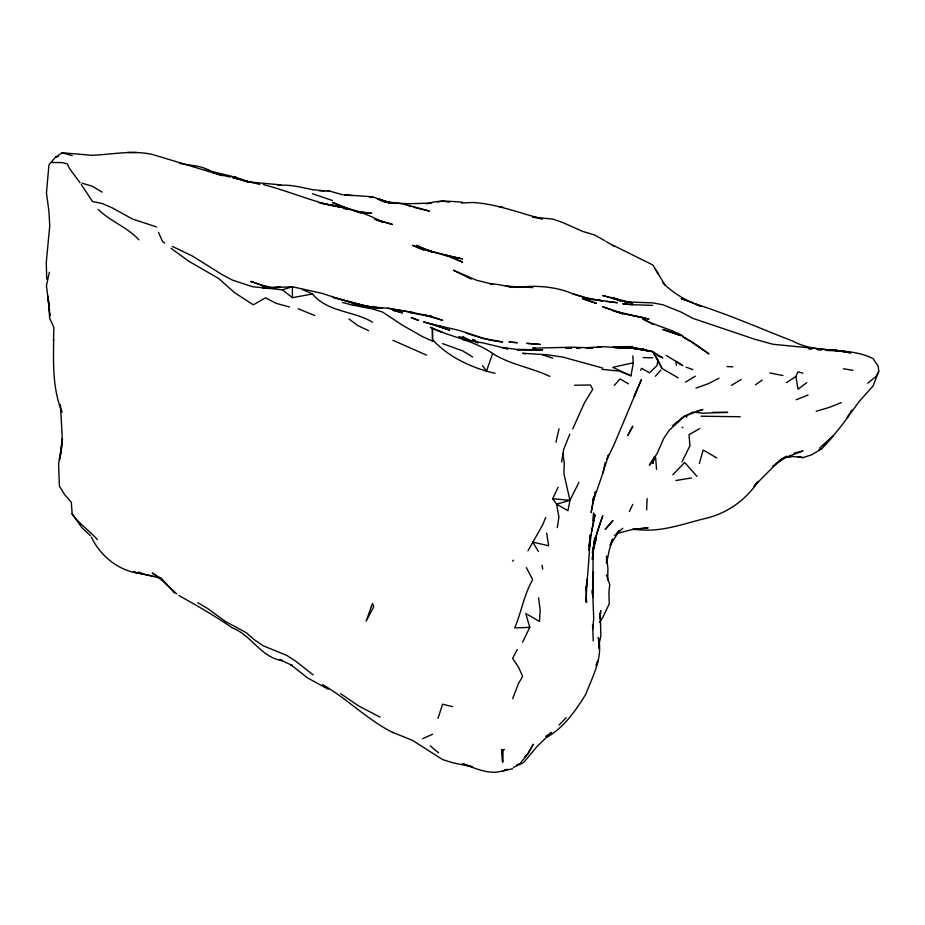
<?xml version="1.0" encoding="UTF-8"?>
<svg xmlns="http://www.w3.org/2000/svg" width="925" height="925" viewBox="0 0 925 925"><rect width="100%" height="100%" fill="white"/><g stroke="black" fill="none" stroke-linecap="round" stroke-linejoin="round"><path stroke-width="1.39" d="M586.184 586.6L586.184 602.14L586.855 579.408L586.161 590.566C588.023 572.066 589.479 553.67 590.173 535.089L589.109 550.225L590.809 537.691M593.168 549.808L592.74 597.261L592.74 593.445L593.711 618.05L592.786 629.081L592.497 624.861M607.737 579.917L607.91 568.447L606.592 556.133L606.534 563.29L609.228 550.167L612.766 538.986L610.072 545.056M53.488 340.828L53.893 327.485L49.696 318.339L48.042 296.185L49.892 315.645L49.696 312.962M593.434 571.65L592.416 594.185L592.948 582.935M646.633 509.895L647.153 498.633M599.909 617.206L600.267 613.148L600.845 635.938L599.088 644.274L599.134 648.483L598.336 637.383C603.366 657.525 592.705 676.094 585.733 694.363C575.604 710.631 563.822 727.975 546.606 737.283M593.549 513.918L593.653 512.936L592.74 521.029M599.909 618.617L600.753 610.558L599.874 618.721M62.38 439.895L61.339 449.4L62.148 435.918L60.414 404.63M592.74 549.959L592.428 552.56M561.66 462.038L563.707 449.296L569.788 434.23M593.376 548.502L594.775 537.749L592.347 559.463C593.307 544.513 597.33 529.713 602.753 515.768L596.683 534.292L593.318 547.797M62.53 438.531L59.385 459.841L61.397 450.302L58.587 463.494L59.373 486.157L64.692 494.644L71.341 502.368L72.162 513.965L82.175 528.048L90.396 535.54M557.278 527.655L558.92 517.052L556.63 504.171L552.699 498.748L558.064 487.244M632.793 362.866L612.766 367.364L630.942 375.793L633.267 363.456L632.781 355.894M592.74 502.622L593.63 496.991L591.144 512.531L595.399 491.869L592.96 501.766L602.903 473.08L605.089 462.778M653.859 457.32L652.807 463.61L654.808 456.811M352.471 305.077L372.498 308.985L382.499 312.026L402.525 325.253L422.552 336.642L432.565 341.14L432.414 328.583L430.46 327.277L442.566 332.318M562.712 453.435L564.215 462.303L563.926 473.692L569.973 500.309L567.95 510.704L556.63 504.171L569.973 500.309L578.923 482.353M662.82 357.94L652.807 351.708L658.045 360.149L656.981 365.583L649.489 372.821L641.673 368.3L640.586 370.231M589.768 540.142L590.959 534.558M591.549 531.771L594.995 514.762L588.751 546.028M49.418 272.274L46.435 285.548L49.511 310.28M555.937 442.219L559.047 428.865M592.416 553.335L596.174 538.558L593.202 548.398M699.323 463.483L703.185 450.059L716.829 457.944M602.95 472.872L608.581 454.765M438.034 718.378L442.578 704.191L452.579 706.677M608.523 454.822L607.147 458.892L613.992 444.798L641.349 379.678L633.891 397.218L637.232 388.858M432.565 341.14L432.414 328.583C452.614 337.105 474.386 340.863 492.632 353.466L486.515 371.203C466.501 365.19 446.937 355.35 432.796 339.914M785.811 457.019L792.968 456.534L802.981 457.609L811.572 454.846L821.481 448.995L828.557 441.526L841.426 425.835L859.221 401.427L873.05 385.979L878.75 371.445L878.207 366.15L873.05 358.599C848.028 346.008 817.446 354.61 792.968 341.163C760.5 328.629 728.622 314.442 695.299 303.967L701.612 306.51C687.229 301.226 673.643 293.826 662.82 282.784M545.658 517.514L542.686 524.833L527.955 550.861M686.477 417.291L687.576 414.62M806.75 382.696L797.986 389.194L795.916 376.44L797.836 371.919L802.969 373.122M595.931 665.572L598.14 660.612L596.937 662.913M629.405 511.502L632.781 504.391M572.725 428.911L584.577 402.572L592.74 389.321L590.485 384.997L574.541 385.239M522.66 642.089L529.782 627.381L525.747 613.495L539.529 621.45L540.177 610.257L538.593 597.793M517.214 649.535L512.647 658.322L518.462 667.087L522.66 676.395L518.509 683.471L512.658 698.676M878.75 371.445L876.021 376.452L867.743 383.228M681.956 461.945L689.923 445.781L689.009 434.75L699.774 428.541M850.156 412.851L847.277 417.649L849.254 414.4M850.572 412.238L851.89 410.076M610.292 545.056L619.484 530.545M654.033 458.014L649.396 465.24L657.386 453.007L663.549 438.739L669.11 430.391L684.546 416.181L702.861 409.486L696.213 411.359M599.55 622.213L602.753 617.449L609.228 603.898L608.916 592.15L609.737 584.554L606.43 574.911M212.311 172.304L222.324 175.6L153.053 154.637C132.772 149.815 112.203 154.51 91.818 155.308L62.148 152.787L55.581 157.088L48.944 164.812L46.447 193.071L48.909 211.027L49.753 225.839L46.25 262.538L46.759 279.153M655.409 376.244L660.832 370.104M512.647 561.14L513.502 560.18M614.235 385.447L620.062 378.949L628.526 383.84M754.627 485.44L758.026 481.728C745.249 500.772 726.044 514.138 703.474 518.879C683.864 523.885 664.624 530.869 644.043 530.071L632.781 529.401L616.767 533.505M617.299 532.499L619.264 530.395M558.977 725.165L566.112 717.719M672.822 474.745L684.65 462.477L696.976 476.398M753.887 486.307L780.203 459.852L786.458 456.233M822.996 445.538L833.009 436.091L819.735 447.989M524.914 756.511L528.059 753.551L533.205 744.347L528.059 753.551L520.255 763.379L516.474 765.021M523.619 762.547L536.65 746.949L551.497 732.403L545.738 736.358M614.339 535.668L622.779 528.279M684.546 416.181L672.833 425.697L682.835 417.302L691.599 412.689M755.494 384.8L762.188 380.083M786.759 456.499L772.942 466.235L782.955 458.442L802.981 450.926L794.101 453.181M786.562 382.603L795.916 376.44M685.622 382.118L695.311 376.151M731.363 385.413L741.156 379.504M718.979 378.256L708.377 383.702L695.982 388.095M513.352 767.368L522.66 763.067M422.552 738.751L432.565 734.219M505.154 769.947C490.944 776.087 476.086 768.502 462.592 763.749L472.606 766.837L452.591 762.732L442.566 759.552L412.538 740.382L392.512 732.299M796.24 399.75L808.08 395.021M841.276 402.629L829.424 407.347L816.185 411.267M507.652 769.253L502.645 771.045L512.647 768.733M172.27 246.374L192.296 255.959L222.335 274.76L232.337 280.067L252.363 286.681L282.391 289.814L292.404 286.738L322.443 293.502L360.01 305.608M426.853 203.858C438.358 199.708 450.683 201.396 462.592 202.24M819.053 449.527L821.481 448.995M437.571 202.055L442.578 200.991L449.388 202.205M278.067 185.474C289.502 184.087 301.261 187.428 312.43 189.625M55.581 157.088L58.298 156.556M783.81 457.806L791.893 456.279L785.51 456.95M282.391 289.814L292.404 297.688L312.43 293.942C327.947 312.546 353.477 310.58 372.498 322.235M312.338 189.729L330.028 191.186L342.458 194.736M675.863 480.526L691.426 477.947M501.616 749.84L504.333 749.447L502.633 750.973L502.576 762.027L501.616 749.84L502.633 750.973L502.68 762.015M392.489 202.991L408.434 203.72L431.547 203.118M597.03 347.407L602.753 346.713L619.611 347.661L614.131 347.465M598.105 347.28L600.788 346.967L586.022 347.742L592.74 347.916L572.714 347.21L532.673 348.182L535.367 348.251M369.734 197.106L372.498 196.782L389.795 202.91L382.511 201.245L396.397 203.581M369.78 197.037L372.498 196.782L343.799 194.793L352.471 195.637M461.506 203.049L472.606 202.483C496.852 203.847 519.11 213.097 542.351 218.878M565.568 348.239L571.292 347.916M532.673 287.617L522.66 286.843L512.647 287.351L506.056 286.068L521.064 287.108C510.565 288.265 500.587 284.033 490.111 283.709L492.632 284.264L476.236 280.159L453.412 270.216L471.334 279.061M571.5 347.881L566.62 348.089L570.783 348.031M499.789 207.119L502.714 207.073M618.49 348.286L632.781 347.788L643.465 350.078M529.782 627.381L514.693 627.878C521.503 612.038 523.978 594.694 532.673 579.628L526.325 567.592M638.1 349.118L632.781 347.788L622.768 348.112L630.908 348.274M516.948 350.113L542.686 349.812L516.52 349.384L502.645 347.522L507.964 348.91L482.619 342.828L462.592 339.602M576.344 347.95L579.119 347.916L576.564 347.881M712.874 412.284L727.744 412.388L702.861 413.197L692.848 412.03M740.22 416.747L701.115 416.215M127.592 152.428L136.68 152.521M52.135 162.488L62.148 162.603L67.248 163.817L69.329 168.292L80.082 182.792M205.281 169.159C218.936 174.328 233.933 175.426 247.38 181.716M319.194 190.851L324.606 191.012M327.311 191.093L330.028 191.186M633.868 304.753L652.807 305.377M614.188 347.453L637.996 348.609L633.741 348.413M453.03 257.196L462.592 258.896L442.15 254.433M727.05 366.554L732.901 366.809M825.863 350.367L843.022 351.199L850.873 352.864M652.807 357.802L643.118 357.582M576.842 348.089L579.582 348.262M577.003 348.101L579.871 348.286M602.002 369.387L619.172 371.029L630.942 375.793M362.484 306.36L366.774 306.649M369.63 306.846L387.621 308.198L412.538 312.465L432.079 316.662L442.578 320.304L422.552 314.535L432.079 316.662L409.532 312.627M522.66 286.843C539.61 285.42 556.931 287.097 572.714 293.745M376.591 307.736L382.511 308.222L362.484 305.632L377.308 308.152L362.484 305.632M246.351 181.693L280.83 184.896M817.272 349.719L821.573 350.101M552.699 498.748L569.973 500.309M808.693 348.91L811.549 349.199M357.755 211.767L371.723 213.34L355.223 211.235M605.921 301.434L617.357 302.718L592.74 299.342M385.367 201.685L402.537 203.801L411.29 206.622M632.781 347.788L624.167 346.644L612.766 347.326L632.793 346.586L624.167 346.644L642.806 349.118L652.738 351.65L632.793 348.228L652.738 351.65M583.779 297.48L602.753 300.983L593.989 299.55M179.693 163.367C189.741 165.633 201.268 165.274 210.091 170.928M319.079 202.841L342.285 207.223L349.777 209.501M412.538 312.465L387.621 308.198M322.432 203.384L342.285 207.223M843.357 368.751L853.023 370.324M845.369 351.951L833.009 349.893L845.277 351.893M536.697 217.849L532.673 217.097L552.699 219.098L562.701 222.532L582.727 231.4L594.567 234.962L604.742 240.65M539.379 218.346L542.062 218.843M247.252 181.173L242.35 180.236L259.775 184.399M444.578 255.288L455.412 257.508L422.552 249.287L412.538 245.287L423.823 250.108M642.794 317.506L622.779 313.667L612.766 310.684L648.98 319.148L632.781 315.587M769.866 372.96L782.955 375.527M385.008 201.847L391.263 203.118M352.471 303.377L368.404 306.695L332.457 297.191L368.335 306.707M355.292 303.747L372.498 307.366M413.787 207.292L429.408 211.085L406.549 204.795M797.974 456.476L802.981 457.609M218.855 174.443L230.302 177.045M152.255 575.963L133.42 571.939L160.476 578.067L152.243 572.968L162.268 580.611L176.721 593.838M525.18 353.882L522.66 353.281L547.207 354.784L562.712 357.073L602.753 368.058M495.118 373.295L486.515 371.203L482.619 365.629M583.976 297.63L592.74 299.758L572.795 293.78L585.618 297.931M233.181 177.739L252.363 182.514M849.878 352.922L843.022 351.199L772.942 344.262L754.476 339.163L692.848 318.362L681.193 312.107L662.82 304.753L652.807 302.868L626.896 301.978L632.781 302.984L602.753 295.537L625.728 301.989M263.452 184.618C286.773 190.642 309.008 200.124 332.445 205.789C350.124 207.755 366.89 213.779 382.511 222.081L374.995 219.341M466.35 333.254L482.619 338.388L502.633 341.892C484.908 340.897 469.252 332.272 452.117 328.768L437.687 325.531L442.578 327.092L423.823 321.981L442.578 327.092M342.458 302.463L351.731 304.949M232.337 177.508L246.825 181.416M376.359 219.919L392.489 224.474L375.168 219.225M289.548 307.031L276.008 303.284L265.463 297.815L253.3 304.822L234.488 292.577L218.739 278.552L188.723 261.197L171.032 248.293M62.148 152.787L72.162 155.597M332.445 205.223L340.458 207.512M343.129 208.275L347.129 209.42M625.543 301.943L612.766 298.266L620.976 300.637L612.766 297.63L620.155 301.087M267.764 287.12L262.376 285.559L272.378 287.467L280.865 287.155L262.631 288.184L292.404 286.738L292.404 297.688M82.175 183.208L92.188 186.202L102.189 192.146M442.578 254.641L427.951 250.236L432.565 252.016L416.447 245.322L425.142 249.496M265.255 286.368L250.952 281.443L267.383 287.328M250.952 281.443L252.802 282.009M382.499 201.338L377.169 198.644L391.24 202.98M442.578 343.626L462.604 350.806L472.606 356.969M542.686 354.911L552.699 358.137M638.192 348.494L640.493 349.257M361.166 213.155L341.047 206.298L348.667 209.351M377.169 198.644L389.795 202.91M312.43 193.707L332.457 200.517M298.232 308.742L314.789 315.564M458.8 336.469L471.253 340.839M355.131 303.839L360.472 305.724M686.015 367.121L692.848 369.618M349.604 209.408L332.445 202.436L349.962 209.536M672.833 332.121L682.847 335.995C670.174 328.583 655.548 326.016 642.794 318.928L652.865 324.282M647.708 351.014L642.806 349.118L645.407 350.251M427.732 250.536L431.605 252.097M549.808 376.394C531.17 367.514 509.941 364.6 492.632 353.466M156.614 226.983L132.229 218.924L112.203 207.847L102.189 203.5L92.616 201.592L81.227 184.537M657.155 355.373L662.381 357.651M138.484 572.008L142.242 573.65C120.181 572.101 100.617 556.769 91.39 537.032M302.417 289.537L312.43 293.942M392.963 340.319L426.506 355.108M380.106 717.141L359.039 706.18L340.631 693.681M368.636 330.722L357.697 325.473L348.945 318.975M328.259 689.264L307.736 678.002L290.751 664.693L292.404 665.549L279.662 659.525L282.391 660.681C260.677 657.351 251.854 635.44 232.337 627.878C215.143 616.073 197.083 605.621 178.941 595.573M612.766 245.137L652.807 264.978L665.029 285.108M234.915 176.733L237.39 178.062M322.432 684.558C347.245 698.572 367.398 719.962 393.194 732.704M462.592 336.422L470.779 341.117M652.807 351.708L661.999 368.474L678.245 377.863M197.834 602.73L207.732 608.581L225.446 621.473L246.189 632.619L254.121 639.603L263.313 645.847L286.819 655.397L296.173 661.548L313.17 674.868M605.968 241.39L614.558 246.547M666.243 355.42L682.847 365.653L675.932 361.386L676.383 365.225M690.478 341.429L682.835 336.712L692.86 342.458L708.955 353.882L691.599 342.158M477.89 342.701L473.311 339.648L477.971 342.932M472.606 339.544L476.849 342.458M164.604 243.148L162.58 241.61L158.51 232.395M430.322 745.943L438.508 752.777M682.118 427.165L682.835 427.778M138.9 239.864C127.28 227.053 110.364 221.445 98.223 209.408M97.391 539.576C89.297 530.43 78.787 523.747 71.896 513.606M174.559 593.052L160.927 577.813M655.258 269.279L658.646 274.066M538.431 551.45L532.673 542.062L548.652 545.796L546.652 533.077M658.045 360.149L661.999 368.474M62.148 412.261C52.459 388.87 53.361 363.895 53.673 339.174M542.062 565.117L542.686 569.141M586.034 598.209L586.577 602.372L586.184 598.151M655.617 457.274L656.553 469.38M592.462 590.358L592.74 594.706L592.474 590.185M592.786 629.023L593.26 640.921M592.809 548.097L592.74 548.687L592.809 548.097M371.353 606.592L366.127 621.172L373.781 606.673L372.498 603.47L371.353 606.592M630.156 431.015L627.832 435.397L632.793 426.24L630.156 431.015M612.766 520.717L605.32 529.308L612.766 520.717M647.858 527.874L632.781 529.401L647.858 527.874M517.225 342.689L509.201 342.042L517.225 342.689M540.373 344.493L526.961 343.36L540.373 344.493M632.793 304.753L622.779 303.77L632.793 304.753M400.629 312.245L392.512 310.106L402.525 312.928L400.629 312.245M683.436 299.249L681.205 298.648L692.848 302.822L683.436 299.249M672.822 332.722L662.82 329.45L680.557 335.59L672.822 332.722M442.578 327.693L432.565 324.421L449.7 330.156L442.578 327.693M596.301 303.319L582.727 298.74L596.301 303.319M622.779 313.667L602.753 306.776L622.779 313.667M418.516 320.385L411.336 317.633L418.516 320.385M454.025 258.306L445.041 254.78L462.592 262.157L454.025 258.306"/></g></svg>
